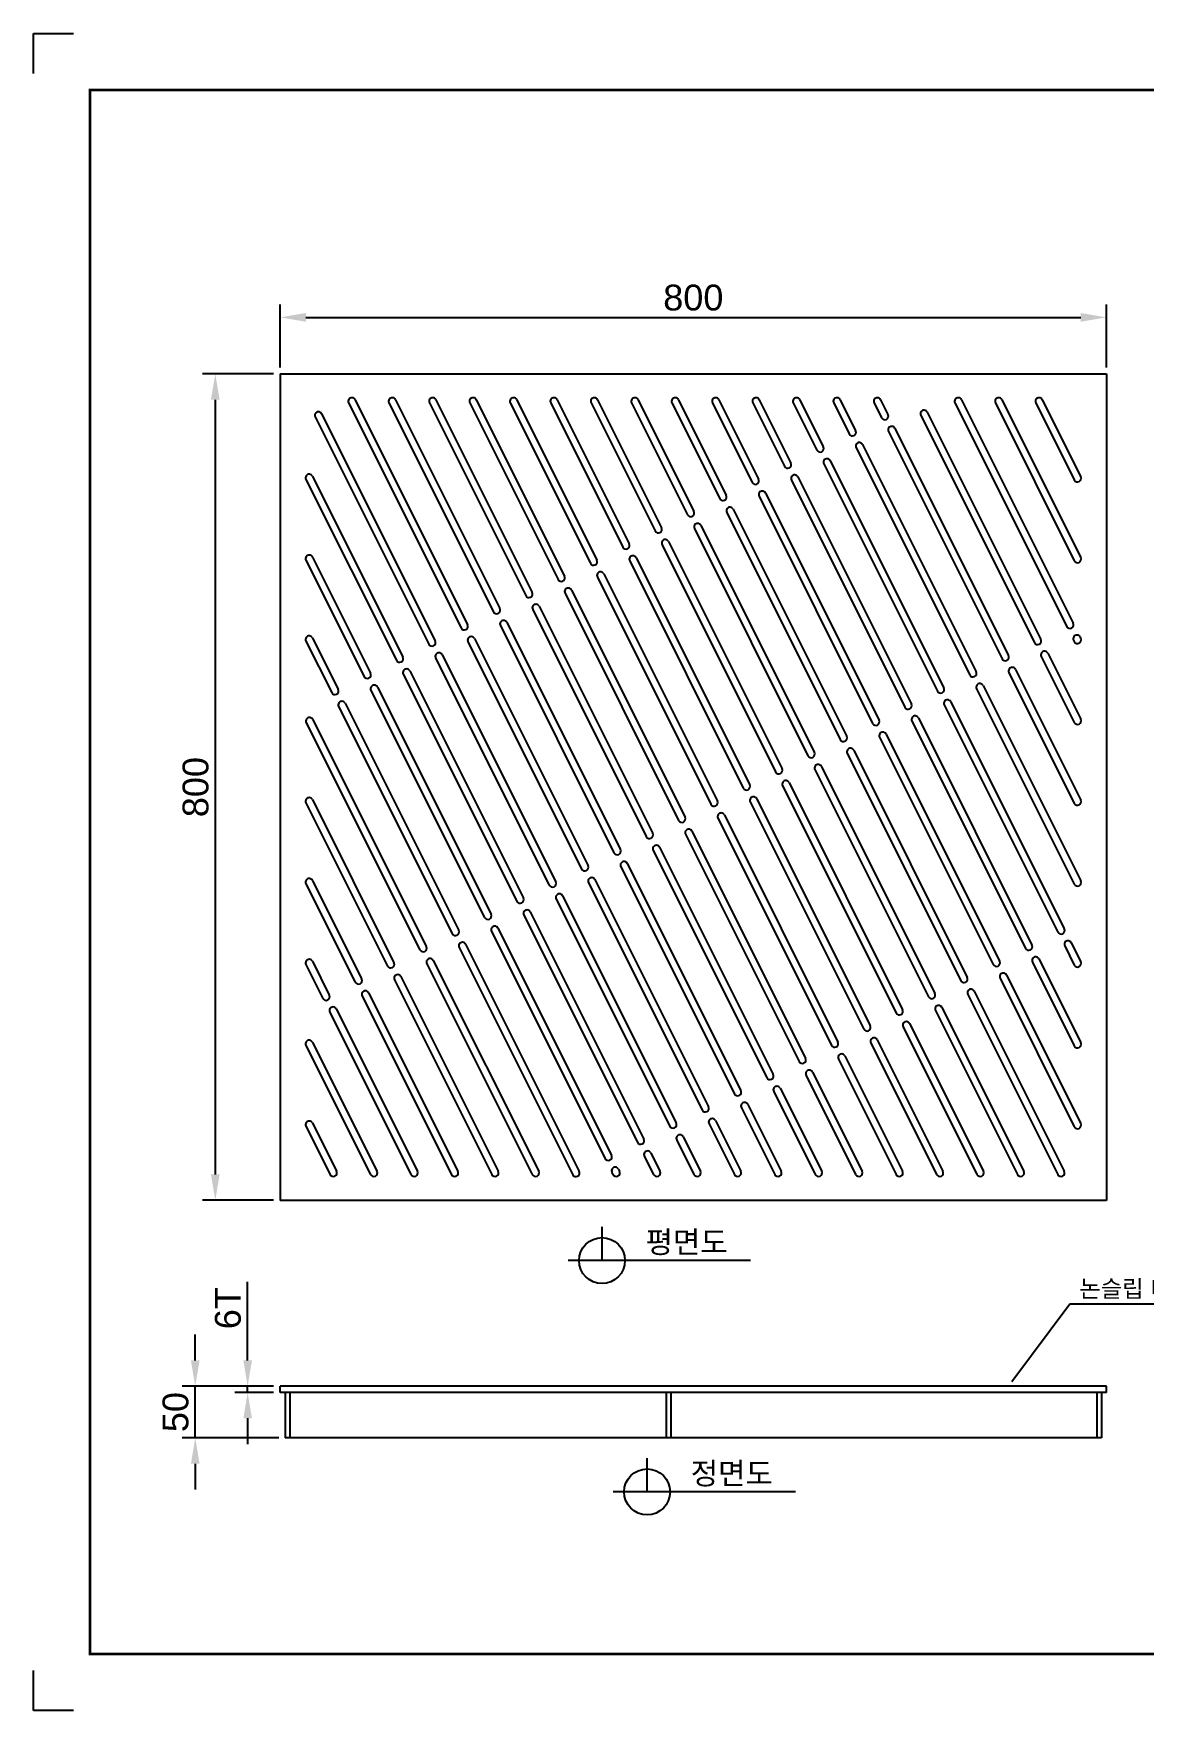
# Model space of a CAD drawing. Header units: millimetres. Extents: x 3004 to 7901, y -2029 to -406.
# Drawn here: x 3004 to 4079, y -2029 to -406 of the extents above; entities that cross this region are included whole.
import ezdxf
from ezdxf.enums import TextEntityAlignment as Align

# ---------------------------------------------------------------- set-up
doc = ezdxf.new("R2010")
doc.units = ezdxf.units.MM
for name, color, linetype in [('LAYOUT', 7, 'Continuous'), ('TEXT', 7, 'Continuous'), ('압연강', 40, 'Continuous')]:
    doc.layers.add(name, color=color, linetype=linetype)
doc.styles.get("Standard").update_dxf_attribs({"font": 'arial.ttf'})
doc.dimstyles.new('ISO-25', dxfattribs={"dimscale": 10, "dimtxt": 2.5, "dimasz": 2.5, "dimexe": 1.25, "dimexo": 0.625, "dimtad": 1, "dimtxsty": 'Standard', "dimcen": 2.5, "dimadec": 0, "dimazin": 0, "dimtfac": 1, "dimtmove": 0, "dimatfit": 3, "dimfxl": 1, "dimarcsym": 0})

# ---------------------------------------------------------------- blocks, each defined once
blk = doc.blocks.new('*D0')
at = {"color": 0, "lineweight": -2, "transparency": 16777216}
for p, q in [((3161, -1690.6), (3161, -1665.6)), ((3236.9, -1715.6), (3148.5, -1715.6)), ((3161, -1765.6), (3161, -1715.6)), ((3241.9, -1765.6), (3148.5, -1765.6)), ((3161, -1790.6), (3161, -1815.6))]:
    blk.add_line(p, q, dxfattribs=at)
at = {"color": 0, "transparency": 16777216}
for points in [[(3156.8, -1690.6), (3165.2, -1690.6), (3161, -1715.6)], [(3156.8, -1790.6), (3165.2, -1790.6), (3161, -1765.6)]]:
    blk.add_solid(points, dxfattribs=at)
at = {"layer": 'Defpoints', "color": 0, "transparency": 16777216}
for p in [(3161, -1715.6), (3243.1, -1715.6), (3248.1, -1765.6)]:
    blk.add_point(p, dxfattribs=at)
at = {"color": 0, "transparency": 16777216, "insert": (3142, -1740.6), "char_height": 25, "attachment_point": 5, "rotation": 90}
blk.add_mtext('50', dxfattribs=at)
blk = doc.blocks.new('*D1')
at = {"color": 0, "lineweight": -2, "transparency": 16777216}
for p, q in [((3211.7, -1690.6), (3211.7, -1614.4)), ((3236.9, -1715.6), (3199.2, -1715.6)), ((3211.7, -1721.6), (3211.7, -1715.6)), ((3236.9, -1721.6), (3199.2, -1721.6)), ((3211.7, -1746.6), (3211.7, -1771.6))]:
    blk.add_line(p, q, dxfattribs=at)
at = {"color": 0, "transparency": 16777216}
for points in [[(3207.6, -1690.6), (3215.9, -1690.6), (3211.7, -1715.6)], [(3207.6, -1746.6), (3215.9, -1746.6), (3211.7, -1721.6)]]:
    blk.add_solid(points, dxfattribs=at)
at = {"layer": 'Defpoints', "color": 0, "transparency": 16777216}
for p in [(3211.7, -1715.6), (3243.1, -1715.6), (3243.1, -1721.6)]:
    blk.add_point(p, dxfattribs=at)
at = {"color": 0, "transparency": 16777216, "insert": (3192.7, -1640), "char_height": 25, "attachment_point": 5, "rotation": 90}
blk.add_mtext('6T', dxfattribs=at)
blk = doc.blocks.new('*D6')
at = {"color": 0, "lineweight": -2, "transparency": 16777216}
for p, q in [((3243.1, -729.4), (3243.1, -668.4)), ((3268.1, -680.9), (4018.1, -680.9)), ((4043.1, -729.4), (4043.1, -668.4))]:
    blk.add_line(p, q, dxfattribs=at)
at = {"color": 0, "transparency": 16777216}
for points in [[(3268.1, -676.7), (3268.1, -685.1), (3243.1, -680.9)], [(4018.1, -676.7), (4018.1, -685.1), (4043.1, -680.9)]]:
    blk.add_solid(points, dxfattribs=at)
at = {"layer": 'Defpoints', "color": 0, "transparency": 16777216}
for p in [(4043.1, -680.9), (3243.1, -735.6), (4043.1, -735.6)]:
    blk.add_point(p, dxfattribs=at)
at = {"color": 0, "transparency": 16777216, "insert": (3643.1, -661.9), "char_height": 25, "attachment_point": 5}
blk.add_mtext('800', dxfattribs=at)
blk = doc.blocks.new('*D7')
at = {"color": 0, "lineweight": -2, "transparency": 16777216}
for p, q in [((3236.9, -735.6), (3167.9, -735.6)), ((3180.4, -760.6), (3180.4, -1510.6)), ((3236.9, -1535.6), (3167.9, -1535.6))]:
    blk.add_line(p, q, dxfattribs=at)
at = {"color": 0, "transparency": 16777216}
for points in [[(3176.2, -760.6), (3184.6, -760.6), (3180.4, -735.6)], [(3176.2, -1510.6), (3184.6, -1510.6), (3180.4, -1535.6)]]:
    blk.add_solid(points, dxfattribs=at)
at = {"layer": 'Defpoints', "color": 0, "transparency": 16777216}
for p in [(3243.1, -735.6), (3180.4, -1535.6), (3243.1, -1535.6)]:
    blk.add_point(p, dxfattribs=at)
at = {"color": 0, "transparency": 16777216, "insert": (3161.4, -1135.6), "char_height": 25, "attachment_point": 5, "rotation": 90}
blk.add_mtext('800', dxfattribs=at)

msp = doc.modelspace()

# ---------------------------------------------------------------- linework, layer by layer
for p, q in [((3004.485, -406.164), (3043.134, -406.164)), ((3004.485, -444.813), (3004.485, -406.164)), ((3243.133, -735.612), (4043.133, -735.612)), ((3243.133, -735.612), (3243.133, -1535.612)), ((4043.133, -735.612), (4043.133, -1535.612)), ((4043.133, -1535.612), (3243.133, -1535.612)), ((3554.717, -1593.891), (3554.717, -1561.12)), ((3698.359, -1593.891), (3521.946, -1593.891)), ((4043.133, -1715.616), (3243.133, -1715.616)), ((3243.133, -1721.616), (3243.133, -1715.616)), ((4043.133, -1721.616), (4043.133, -1715.616)), ((4043.133, -1721.616), (3243.133, -1721.616)), ((3248.133, -1721.616), (3248.133, -1765.616)), ((3252.633, -1721.616), (3252.633, -1765.616)), ((3617.103, -1765.616), (3617.103, -1721.616)), ((3621.603, -1765.616), (3621.603, -1721.616)), ((4033.633, -1721.616), (4033.633, -1765.616)), ((4038.133, -1721.616), (4038.133, -1765.616)), ((4038.133, -1765.616), (3248.133, -1765.616)), ((3598.391, -1817.825), (3598.391, -1785.054)), ((3742.034, -1817.825), (3565.62, -1817.825)), ((3004.485, -2029.406), (3004.485, -1990.757)), ((3043.134, -2029.406), (3004.485, -2029.406))]:
    msp.add_line(p, q)
at = {"color": 4}
for p, q in [((3951.44, -1710.935), (4007.528, -1635.862)), ((4007.528, -1635.862), (4222.231, -1635.862))]:
    msp.add_line(p, q, dxfattribs=at)
for centre in [(3554.717, -1593.891), (3598.391, -1817.825)]:
    msp.add_circle(centre, 22.209)
at = {"layer": 'LAYOUT'}
msp.add_line((3059.14, -1909.166), (3059.14, -1974.751), dxfattribs=at)
at = {"layer": 'LAYOUT', "const_width": 2.733}
msp.add_lwpolyline([(3059.14, -1974.751), (5245.324, -1974.751), (5245.324, -460.819), (3059.14, -460.819)], close=True, dxfattribs=at)
at = {"layer": '압연강'}
for p, q in [((3315.64, -760.612), (3424.555, -978.442)), ((3354.772, -760.612), (3455.86, -962.79)), ((3393.903, -760.612), (3487.165, -947.137)), ((3433.034, -760.612), (3518.47, -931.485)), ((3472.165, -760.612), (3549.775, -915.832)), ((3511.296, -760.612), (3581.08, -900.18)), ((3550.427, -760.612), (3612.385, -884.527)), ((3589.559, -760.612), (3643.69, -868.875)), ((3628.69, -760.612), (3674.995, -853.222)), ((3667.821, -760.612), (3706.3, -837.57)), ((3706.952, -760.612), (3737.605, -821.917)), ((3746.083, -760.612), (3768.91, -806.265)), ((3785.215, -760.612), (3800.215, -790.613)), ((3824.346, -760.612), (3831.52, -774.96)), ((3902.608, -760.612), (4010.776, -976.947)), ((3941.739, -760.612), (4018.133, -913.4)), ((3980.871, -760.612), (4018.133, -835.138)), ((3277.052, -777.35), (3386.989, -997.225)), ((3283.313, -774.219), (3393.25, -994.095)), ((3309.379, -763.743), (3418.294, -981.573)), ((3348.511, -763.743), (3449.599, -965.92)), ((3387.642, -763.743), (3480.904, -950.268)), ((3426.773, -763.743), (3512.209, -934.615)), ((3465.904, -763.743), (3543.514, -918.963)), ((3505.035, -763.743), (3574.819, -903.31)), ((3544.167, -763.743), (3606.124, -887.658)), ((3583.298, -763.743), (3637.429, -872.005)), ((3622.429, -763.743), (3668.734, -856.353)), ((3661.56, -763.743), (3700.039, -840.7)), ((3700.691, -763.743), (3731.344, -825.048)), ((3739.822, -763.743), (3762.649, -809.396)), ((3778.954, -763.743), (3793.954, -793.743)), ((3818.085, -763.743), (3825.259, -778.091)), ((3863.272, -775.854), (3973.21, -995.73)), ((3869.533, -772.724), (3979.471, -992.599)), ((3896.347, -763.743), (4004.515, -980.077)), ((3935.478, -763.743), (4011.872, -916.531)), ((3974.61, -763.743), (4011.872, -838.268)), ((3831.967, -791.507), (3941.905, -1011.382)), ((3838.228, -788.376), (3948.166, -1008.252)), ((3800.662, -807.159), (3910.6, -1027.035)), ((3806.923, -804.029), (3916.861, -1023.904)), ((3769.357, -822.812), (3879.295, -1042.687)), ((3775.618, -819.681), (3885.556, -1039.557)), ((3268.133, -837.776), (3355.684, -1012.878)), ((3274.394, -834.645), (3361.945, -1009.747)), ((3738.052, -838.464), (3847.99, -1058.34)), ((3744.313, -835.334), (3854.251, -1055.209)), ((3706.747, -854.117), (3816.685, -1073.992)), ((3713.008, -850.986), (3822.946, -1070.862)), ((3675.442, -869.769), (3785.38, -1089.645)), ((3681.703, -866.639), (3791.641, -1086.514)), ((3644.137, -885.422), (3754.075, -1105.297)), ((3650.398, -882.291), (3760.336, -1102.167)), ((3612.832, -901.074), (3722.77, -1120.95)), ((3619.093, -897.944), (3729.031, -1117.819)), ((3268.133, -916.038), (3324.38, -1028.53)), ((3274.394, -912.907), (3330.641, -1025.4)), ((3581.527, -916.727), (3691.465, -1136.602)), ((3587.788, -913.596), (3697.726, -1133.472)), ((3550.222, -932.379), (3660.16, -1152.255)), ((3556.483, -929.249), (3666.421, -1149.124)), ((3518.917, -948.032), (3628.855, -1167.907)), ((3525.178, -944.901), (3635.116, -1164.777)), ((3487.612, -963.684), (3597.55, -1183.56)), ((3493.873, -960.554), (3603.811, -1180.429)), ((3456.308, -979.337), (3566.245, -1199.212)), ((3462.569, -976.206), (3572.506, -1196.082)), ((3268.133, -994.3), (3293.075, -1044.183)), ((3274.394, -991.17), (3299.336, -1041.052)), ((3425.003, -994.989), (3534.94, -1214.865)), ((3431.264, -991.859), (3541.201, -1211.734)), ((3986.179, -1006.016), (4018.133, -1069.925)), ((4011.223, -993.494), (4011.872, -994.793)), ((4017.484, -990.363), (4018.133, -991.663)), ((3393.698, -1010.642), (3503.635, -1230.517)), ((3399.959, -1007.511), (3509.896, -1227.387)), ((3954.874, -1021.668), (4018.133, -1148.187)), ((3979.918, -1009.146), (4011.872, -1073.056)), ((3337.349, -1038.816), (3447.286, -1258.691)), ((3362.393, -1026.294), (3472.33, -1246.169)), ((3368.654, -1023.164), (3478.591, -1243.039)), ((3923.569, -1037.321), (4018.133, -1226.45)), ((3948.613, -1024.799), (4011.872, -1151.318)), ((3306.044, -1054.469), (3415.981, -1274.344)), ((3331.088, -1041.947), (3441.025, -1261.822)), ((3892.264, -1052.973), (4002.202, -1272.849)), ((3917.308, -1040.451), (4011.872, -1229.58)), ((3274.739, -1070.121), (3384.677, -1289.996)), ((3299.783, -1057.599), (3409.72, -1277.474)), ((3860.959, -1068.626), (3970.897, -1288.501)), ((3886.003, -1056.104), (3995.941, -1275.979)), ((3268.478, -1073.252), (3378.416, -1293.127)), ((3823.393, -1087.409), (3933.331, -1307.284)), ((3829.654, -1084.278), (3939.592, -1304.154)), ((3854.698, -1071.756), (3964.636, -1291.632)), ((3792.088, -1103.061), (3902.026, -1322.937)), ((3798.349, -1099.931), (3908.287, -1319.806)), ((3760.783, -1118.714), (3870.721, -1338.589)), ((3767.044, -1115.583), (3876.982, -1335.459)), ((3729.478, -1134.366), (3839.416, -1354.241)), ((3735.739, -1131.236), (3845.677, -1351.111)), ((3268.133, -1150.825), (3347.111, -1308.779)), ((3274.394, -1147.695), (3353.372, -1305.649)), ((3698.173, -1150.019), (3808.111, -1369.894)), ((3704.434, -1146.888), (3814.372, -1366.763)), ((3666.868, -1165.671), (3776.806, -1385.546)), ((3673.129, -1162.541), (3783.067, -1382.416)), ((3635.563, -1181.324), (3745.501, -1401.199)), ((3641.824, -1178.193), (3751.762, -1398.068)), ((3604.258, -1196.976), (3714.196, -1416.851)), ((3610.519, -1193.845), (3720.457, -1413.721)), ((3572.953, -1212.628), (3682.891, -1432.504)), ((3579.214, -1209.498), (3689.152, -1429.373)), ((3268.133, -1229.087), (3315.806, -1324.432)), ((3274.394, -1225.957), (3322.067, -1321.301)), ((3541.648, -1228.281), (3651.586, -1448.156)), ((3547.909, -1225.15), (3657.847, -1445.026)), ((3510.344, -1243.933), (3620.281, -1463.809)), ((3516.605, -1240.803), (3626.542, -1460.678)), ((3479.039, -1259.586), (3588.976, -1479.461)), ((3485.3, -1256.455), (3595.237, -1476.331)), ((3447.734, -1275.238), (3557.671, -1495.114)), ((3453.995, -1272.108), (3563.932, -1491.983)), ((3416.429, -1290.891), (3526.366, -1510.766)), ((3422.69, -1287.76), (3532.627, -1507.636)), ((4002.649, -1289.396), (4011.872, -1307.843)), ((4008.91, -1286.265), (4018.133, -1304.712)), ((3268.133, -1307.35), (3284.501, -1340.084)), ((3274.394, -1304.219), (3290.762, -1336.954)), ((3385.124, -1306.543), (3487.158, -1510.612)), ((3391.385, -1303.413), (3493.419, -1507.482)), ((3971.344, -1305.048), (4011.872, -1386.105)), ((3977.605, -1301.917), (4018.133, -1382.975)), ((3353.819, -1322.196), (3448.027, -1510.612)), ((3360.08, -1319.065), (3454.288, -1507.482)), ((3940.039, -1320.7), (4011.872, -1464.367)), ((3946.3, -1317.57), (4018.133, -1461.237)), ((3322.514, -1337.848), (3408.896, -1510.612)), ((3328.775, -1334.718), (3415.157, -1507.482)), ((3908.734, -1336.353), (3995.864, -1510.612)), ((3914.995, -1333.222), (4002.125, -1507.482)), ((3291.209, -1353.501), (3369.765, -1510.612)), ((3297.47, -1350.37), (3376.026, -1507.482)), ((3877.429, -1352.005), (3956.732, -1510.612)), ((3883.69, -1348.875), (3962.993, -1507.482)), ((3846.124, -1367.658), (3917.601, -1510.612)), ((3852.385, -1364.527), (3923.862, -1507.482)), ((3268.133, -1385.612), (3330.633, -1510.612)), ((3274.394, -1382.482), (3336.894, -1507.482)), ((3789.775, -1395.832), (3845.6, -1507.482)), ((3814.819, -1383.31), (3878.47, -1510.612)), ((3821.08, -1380.18), (3884.731, -1507.482)), ((3758.47, -1411.485), (3806.469, -1507.482)), ((3783.514, -1398.963), (3839.339, -1510.612)), ((3727.165, -1427.137), (3767.337, -1507.482)), ((3752.209, -1414.615), (3800.208, -1510.612)), ((3695.86, -1442.79), (3728.206, -1507.482)), ((3720.904, -1430.268), (3761.077, -1510.612)), ((3274.394, -1460.744), (3297.763, -1507.482)), ((3664.555, -1458.442), (3689.075, -1507.482)), ((3689.599, -1445.92), (3721.945, -1510.612)), ((3268.133, -1463.875), (3291.502, -1510.612)), ((3633.25, -1474.095), (3649.944, -1507.482)), ((3658.294, -1461.573), (3682.814, -1510.612)), ((3595.684, -1492.878), (3604.552, -1510.612)), ((3601.945, -1489.747), (3610.813, -1507.482)), ((3626.989, -1477.225), (3643.683, -1510.612)), ((3564.38, -1508.53), (3565.421, -1510.612)), ((3570.641, -1505.4), (3571.682, -1507.482))]:
    msp.add_line(p, q, dxfattribs=at)
for centre, start, end in [((3312.51, -762.177), 26.565051, 206.565051), ((3351.641, -762.177), 26.565051, 206.565051), ((3390.772, -762.177), 26.565051, 206.565051), ((3429.903, -762.177), 26.565051, 206.565051), ((3469.035, -762.177), 26.565051, 206.565051), ((3508.166, -762.177), 26.565051, 206.565051), ((3547.297, -762.177), 26.565051, 206.565051), ((3586.428, -762.177), 26.565051, 206.565051), ((3625.559, -762.177), 26.565051, 206.565051), ((3664.691, -762.177), 26.565051, 206.565051), ((3703.822, -762.177), 26.565051, 206.565051), ((3742.953, -762.177), 26.565051, 206.565051), ((3782.084, -762.177), 26.565051, 206.565051), ((3821.215, -762.177), 26.565051, 206.565051), ((3899.478, -762.177), 26.565051, 206.565051), ((3938.609, -762.177), 26.565051, 206.565051), ((3977.74, -762.177), 26.565051, 206.565051), ((3280.182, -775.785), 26.565051, 206.565051), ((3828.389, -776.525), 206.565051, 26.565051), ((3866.402, -774.289), 26.565051, 206.565051), ((3797.084, -792.178), 206.565051, 26.565051), ((3835.097, -789.942), 26.565051, 206.565051), ((3765.779, -807.83), 206.565051, 26.565051), ((3803.793, -805.594), 26.565051, 206.565051), ((3734.474, -823.483), 206.565051, 26.565051), ((3772.488, -821.247), 26.565051, 206.565051), ((3271.264, -836.21), 26.565051, 206.565051), ((3703.169, -839.135), 206.565051, 26.565051), ((3741.183, -836.899), 26.565051, 206.565051), ((4015.003, -836.703), 206.565051, 26.565051), ((3671.864, -854.788), 206.565051, 26.565051), ((3709.878, -852.552), 26.565051, 206.565051), ((3640.56, -870.44), 206.565051, 26.565051), ((3678.573, -868.204), 26.565051, 206.565051), ((3609.255, -886.093), 206.565051, 26.565051), ((3647.268, -883.857), 26.565051, 206.565051), ((3577.95, -901.745), 206.565051, 26.565051), ((3615.963, -899.509), 26.565051, 206.565051), ((3271.264, -914.473), 26.565051, 206.565051), ((3546.645, -917.398), 206.565051, 26.565051), ((3584.658, -915.162), 26.565051, 206.565051), ((4015.003, -914.965), 206.565051, 26.565051), ((3515.34, -933.05), 206.565051, 26.565051), ((3553.353, -930.814), 26.565051, 206.565051), ((3484.035, -948.703), 206.565051, 26.565051), ((3522.048, -946.466), 26.565051, 206.565051), ((3452.73, -964.355), 206.565051, 26.565051), ((3490.743, -962.119), 26.565051, 206.565051), ((3271.264, -992.735), 26.565051, 206.565051), ((3421.425, -980.007), 206.565051, 26.565051), ((3428.133, -993.424), 26.565051, 206.565051), ((3459.438, -977.771), 26.565051, 206.565051), ((4007.645, -978.512), 206.565051, 26.565051), ((4014.353, -991.929), 26.565051, 206.565051), ((3390.12, -995.66), 206.565051, 26.565051), ((3396.828, -1009.076), 26.565051, 206.565051), ((3976.34, -994.165), 206.565051, 26.565051), ((3983.048, -1007.581), 26.565051, 206.565051), ((4015.003, -993.228), 206.565051, 26.565051), ((3358.815, -1011.312), 206.565051, 26.565051), ((3365.523, -1024.729), 26.565051, 206.565051), ((3945.035, -1009.817), 206.565051, 26.565051), ((3951.743, -1023.234), 26.565051, 206.565051), ((3327.51, -1026.965), 206.565051, 26.565051), ((3334.218, -1040.381), 26.565051, 206.565051), ((3913.73, -1025.47), 206.565051, 26.565051), ((3920.438, -1038.886), 26.565051, 206.565051), ((3296.205, -1042.617), 206.565051, 26.565051), ((3302.913, -1056.034), 26.565051, 206.565051), ((3882.425, -1041.122), 206.565051, 26.565051), ((3889.133, -1054.538), 26.565051, 206.565051), ((3271.608, -1071.686), 26.565051, 206.565051), ((3819.815, -1072.427), 206.565051, 26.565051), ((3851.12, -1056.775), 206.565051, 26.565051), ((3857.829, -1070.191), 26.565051, 206.565051), ((4015.003, -1071.49), 206.565051, 26.565051), ((3788.51, -1088.079), 206.565051, 26.565051), ((3826.524, -1085.843), 26.565051, 206.565051), ((3757.205, -1103.732), 206.565051, 26.565051), ((3795.219, -1101.496), 26.565051, 206.565051), ((3725.9, -1119.384), 206.565051, 26.565051), ((3763.914, -1117.148), 26.565051, 206.565051), ((3694.596, -1135.037), 206.565051, 26.565051), ((3732.609, -1132.801), 26.565051, 206.565051), ((3271.264, -1149.26), 26.565051, 206.565051), ((3663.291, -1150.689), 206.565051, 26.565051), ((3701.304, -1148.453), 26.565051, 206.565051), ((4015.003, -1149.753), 206.565051, 26.565051), ((3631.986, -1166.342), 206.565051, 26.565051), ((3669.999, -1164.106), 26.565051, 206.565051), ((3600.681, -1181.994), 206.565051, 26.565051), ((3638.694, -1179.758), 26.565051, 206.565051), ((3569.376, -1197.647), 206.565051, 26.565051), ((3607.389, -1195.411), 26.565051, 206.565051), ((3538.071, -1213.299), 206.565051, 26.565051), ((3576.084, -1211.063), 26.565051, 206.565051), ((3271.264, -1227.522), 26.565051, 206.565051), ((3506.766, -1228.952), 206.565051, 26.565051), ((3544.779, -1226.716), 26.565051, 206.565051), ((4015.003, -1228.015), 206.565051, 26.565051), ((3475.461, -1244.604), 206.565051, 26.565051), ((3513.474, -1242.368), 26.565051, 206.565051), ((3444.156, -1260.257), 206.565051, 26.565051), ((3482.169, -1258.021), 26.565051, 206.565051), ((3412.851, -1275.909), 206.565051, 26.565051), ((3450.864, -1273.673), 26.565051, 206.565051), ((3999.071, -1274.414), 206.565051, 26.565051), ((3381.546, -1291.562), 206.565051, 26.565051), ((3419.559, -1289.326), 26.565051, 206.565051), ((3967.766, -1290.066), 206.565051, 26.565051), ((4005.779, -1287.83), 26.565051, 206.565051), ((3271.264, -1305.785), 26.565051, 206.565051), ((3350.241, -1307.214), 206.565051, 26.565051), ((3388.254, -1304.978), 26.565051, 206.565051), ((3936.461, -1305.719), 206.565051, 26.565051), ((3974.474, -1303.483), 26.565051, 206.565051), ((4015.003, -1306.277), 206.565051, 26.565051), ((3318.936, -1322.867), 206.565051, 26.565051), ((3356.949, -1320.631), 26.565051, 206.565051), ((3905.156, -1321.371), 206.565051, 26.565051), ((3943.169, -1319.135), 26.565051, 206.565051), ((3287.631, -1338.519), 206.565051, 26.565051), ((3325.644, -1336.283), 26.565051, 206.565051), ((3873.851, -1337.024), 206.565051, 26.565051), ((3880.56, -1350.44), 26.565051, 206.565051), ((3911.864, -1334.788), 26.565051, 206.565051), ((3294.339, -1351.936), 26.565051, 206.565051), ((3842.546, -1352.676), 206.565051, 26.565051), ((3849.255, -1366.093), 26.565051, 206.565051), ((3811.241, -1368.329), 206.565051, 26.565051), ((3817.95, -1381.745), 26.565051, 206.565051), ((3271.264, -1384.047), 26.565051, 206.565051), ((3779.936, -1383.981), 206.565051, 26.565051), ((3786.645, -1397.398), 26.565051, 206.565051), ((4015.003, -1384.54), 206.565051, 26.565051), ((3748.632, -1399.634), 206.565051, 26.565051), ((3755.34, -1413.05), 26.565051, 206.565051), ((3717.327, -1415.286), 206.565051, 26.565051), ((3724.035, -1428.703), 26.565051, 206.565051), ((3686.022, -1430.939), 206.565051, 26.565051), ((3692.73, -1444.355), 26.565051, 206.565051), ((3271.264, -1462.309), 26.565051, 206.565051), ((3623.412, -1462.244), 206.565051, 26.565051), ((3654.717, -1446.591), 206.565051, 26.565051), ((3661.425, -1460.007), 26.565051, 206.565051), ((3592.107, -1477.896), 206.565051, 26.565051), ((3630.12, -1475.66), 26.565051, 206.565051), ((4015.003, -1462.802), 206.565051, 26.565051), ((3560.802, -1493.549), 206.565051, 26.565051), ((3598.815, -1491.312), 26.565051, 206.565051), ((3294.633, -1509.047), 206.565051, 26.565051), ((3333.764, -1509.047), 206.565051, 26.565051), ((3372.895, -1509.047), 206.565051, 26.565051), ((3412.026, -1509.047), 206.565051, 26.565051), ((3451.157, -1509.047), 206.565051, 26.565051), ((3490.289, -1509.047), 206.565051, 26.565051), ((3529.497, -1509.201), 206.565051, 26.565051), ((3567.51, -1506.965), 26.565051, 206.565051), ((3568.551, -1509.047), 206.565051, 26.565051), ((3607.682, -1509.047), 206.565051, 26.565051), ((3646.813, -1509.047), 206.565051, 26.565051), ((3685.945, -1509.047), 206.565051, 26.565051), ((3725.076, -1509.047), 206.565051, 26.565051), ((3764.207, -1509.047), 206.565051, 26.565051), ((3803.338, -1509.047), 206.565051, 26.565051), ((3842.469, -1509.047), 206.565051, 26.565051), ((3881.601, -1509.047), 206.565051, 26.565051), ((3920.732, -1509.047), 206.565051, 26.565051), ((3959.863, -1509.047), 206.565051, 26.565051), ((3998.994, -1509.047), 206.565051, 26.565051)]:
    msp.add_arc(centre, 3.5, start, end, dxfattribs=at)

# ---------------------------------------------------------------- texts
at = {"color": 4}
msp.add_text('논슬립 디자인 그레이팅', height=16.5, dxfattribs=at).set_placement((4016.729, -1629.422))
at = {"layer": 'TEXT'}
for s, p in [('평면도', (3636.634, -1586.603)), ('정면도', (3680.308, -1810.536))]:
    msp.add_text(s, height=21.125, dxfattribs=at).set_placement(p, align=Align.CENTER)

# ---------------------------------------------------------------- dimensions: what is measured, and where the dimension line sits
dim = msp.add_linear_dim(base=(4043.133, -680.905), p1=(3243.133, -735.612), p2=(4043.133, -735.612), dimstyle='ISO-25')
dim.commit()
dim.dimension.update_dxf_attribs({"geometry": '*D6', "text_midpoint": (3643.133, -661.89)})
dim = msp.add_linear_dim(base=(3180.409, -1535.612), p1=(3243.133, -735.612), p2=(3243.133, -1535.612), angle=90, dimstyle='ISO-25')
dim.commit()
dim.dimension.update_dxf_attribs({"geometry": '*D7', "text_midpoint": (3180.409, -1135.612), "dimtype": 128})
dim = msp.add_linear_dim(base=(3211.721, -1715.616), p1=(3243.133, -1721.616), p2=(3243.133, -1715.616), angle=90, text='<>T', dimstyle='ISO-25')
dim.commit()
dim.dimension.update_dxf_attribs({"geometry": '*D1', "text_midpoint": (3192.707, -1639.994)})
dim = msp.add_linear_dim(base=(3160.987, -1715.616), p1=(3248.133, -1765.616), p2=(3243.133, -1715.616), angle=90, dimstyle='ISO-25')
dim.commit()
dim.dimension.update_dxf_attribs({"geometry": '*D0', "text_midpoint": (3141.973, -1740.616)})

doc.saveas('drawing.dxf')
